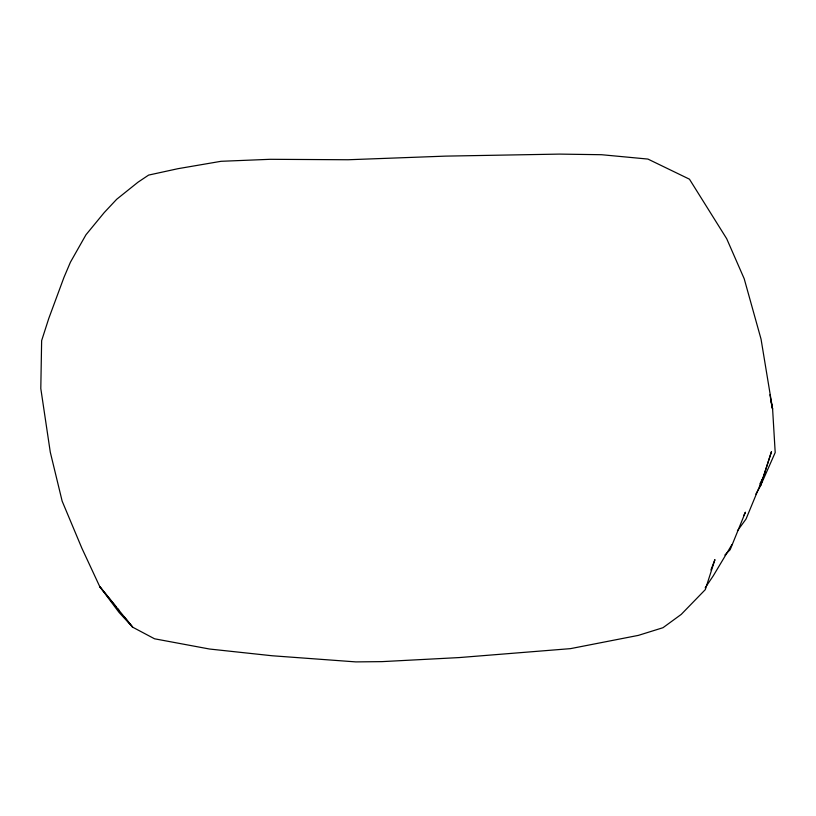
<?xml version="1.0" encoding="UTF-8"?>
<svg xmlns="http://www.w3.org/2000/svg" width="816" height="816" viewBox="0 0 816 816"><rect width="100%" height="100%" fill="white"/><g stroke="black" fill="none" stroke-linecap="round" stroke-linejoin="round"><path stroke-width="1.22" d="M710.92 569.986L714.928 559.633L705.31 589.621L681.238 614.397L662.99 627.708L638.367 635.378L570.496 648.638L459.357 657.563L381.929 661.633L355.858 661.898L272.156 655.758L209.518 649.026L154.55 638.795L132.661 627.188L119.044 612.408L99.736 586.571L81.855 548.158L62.149 501.136L50.286 452.166L40.8 388.528L41.636 340.629L48.787 318.413L63.954 277.43L70.411 262.232L85.945 234.814L104.193 212.609L116.698 199.267L137.986 182.213L148.614 175.093L177.97 168.688L221.054 161.303L270.127 159.304L348.085 159.752L445.516 156.121L559.541 154.102L601.545 154.714L647.924 159.069L689.449 179.183L726.699 238.721L744.202 278.746L761.042 339.109L772.609 409.132L775.2 452.533L760.247 486.397L755.84 494.119M743.743 515.549L745.426 512.193L730.157 549.698L724.863 555.064M759.869 483.929L763.297 477.268L771.497 451.595L760.247 486.397L763.297 477.268L746.038 519.017L737.429 530.849M731.891 544.69L713.266 575.831L705.177 587.836M116.198 606.88L99.736 586.571L132.661 627.188L124.032 616.549M117.759 608.807L119.33 610.745M769.937 394.781L772.609 409.132L770.763 400.554"/></g></svg>
